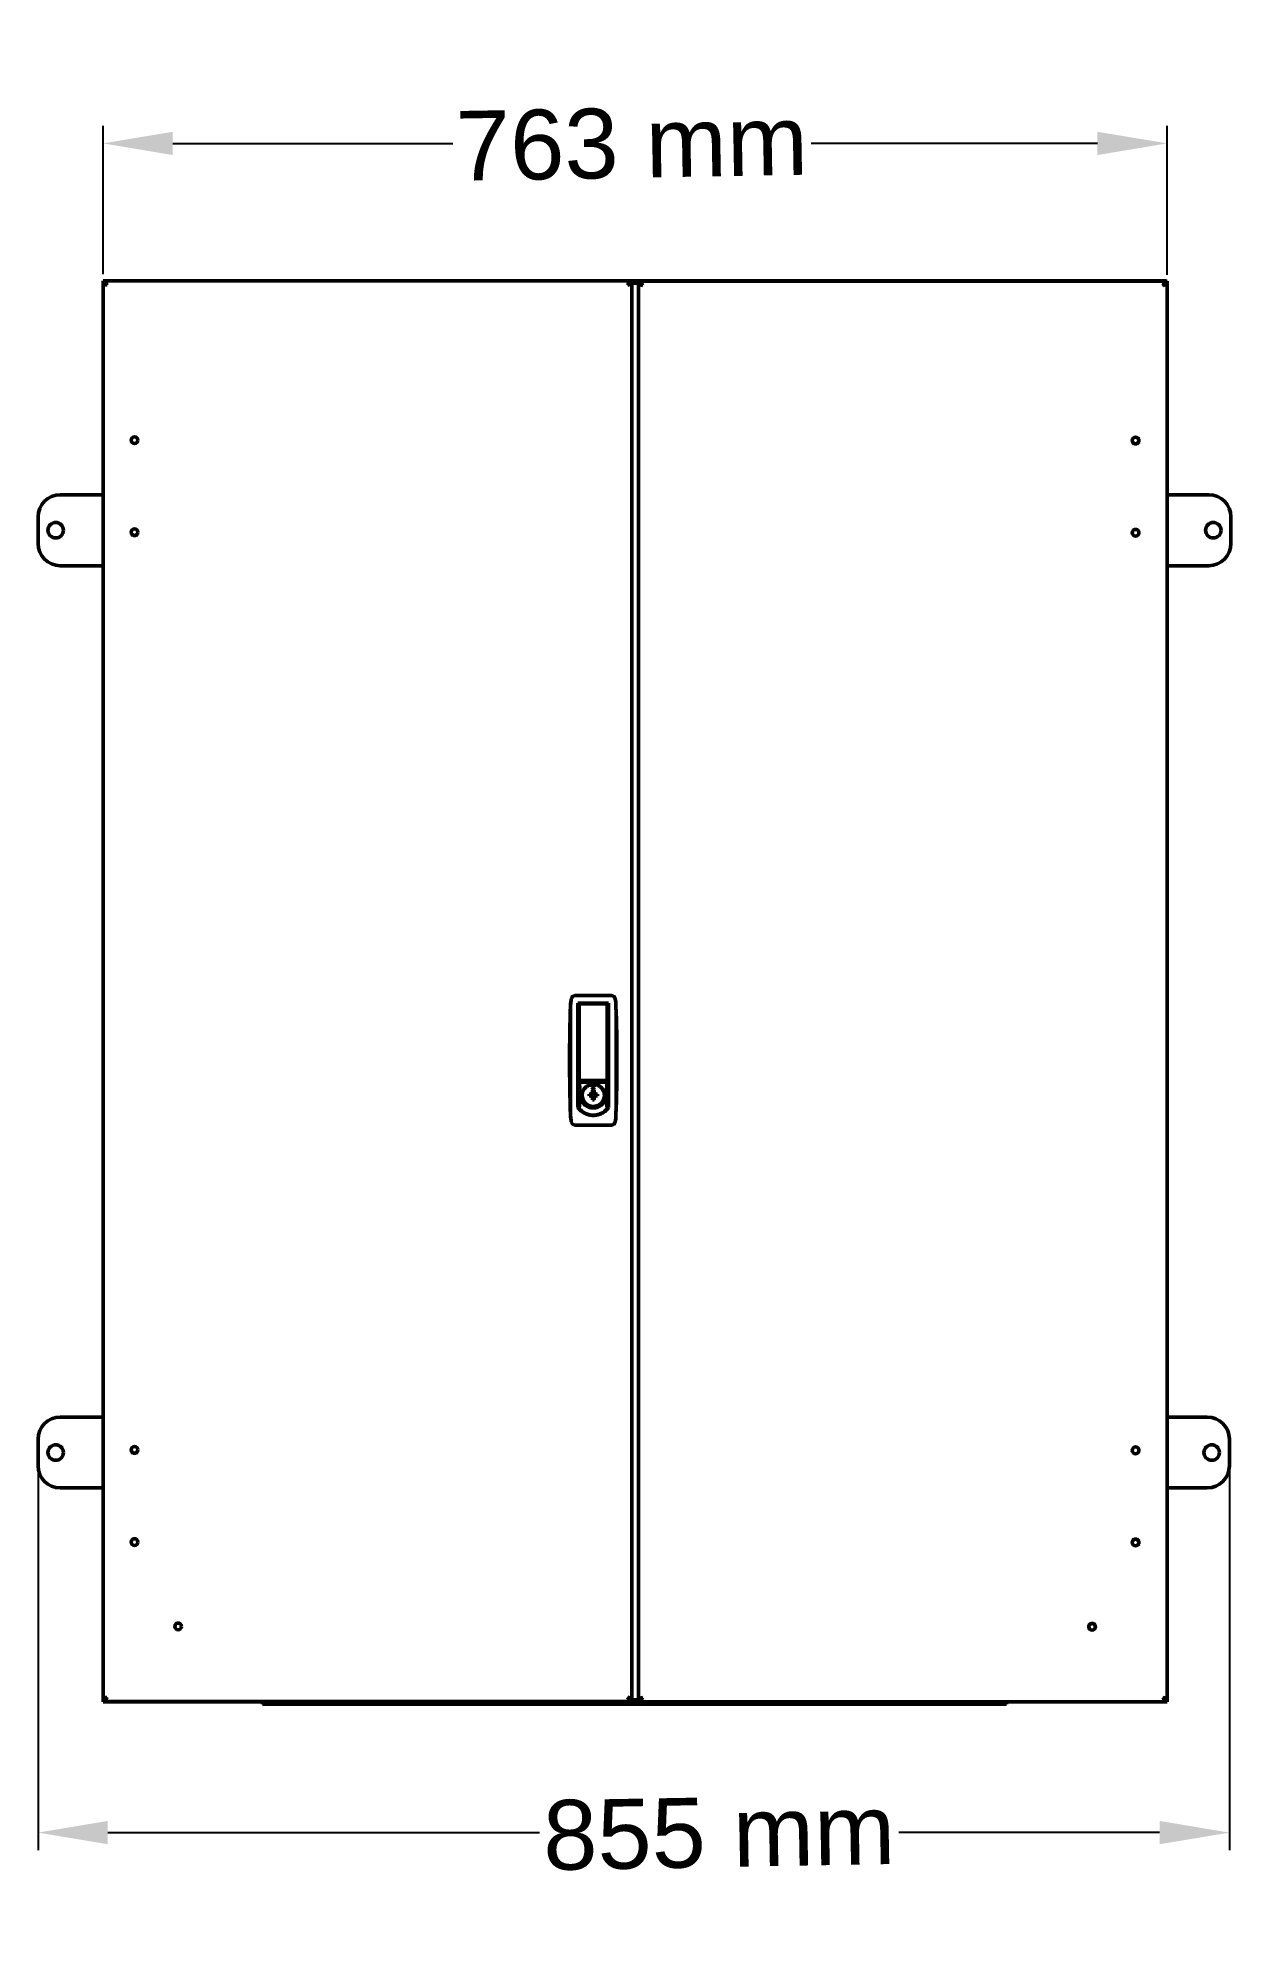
# Model space of a CAD drawing. Header units: millimetres. Extents: x 0 to 85, y -17 to 119.
import ezdxf

# ---------------------------------------------------------------- set-up
doc = ezdxf.new("R2010")
doc.units = ezdxf.units.MM
doc.layers.add('Visible (ANSI)', color=7, linetype='Continuous', lineweight=50)
doc.styles.get("Standard").update_dxf_attribs({"font": 'arial.ttf'})
doc.dimstyles.new('ISO-25', dxfattribs={"dimtxt": 2.5, "dimasz": 2.5, "dimexe": 1.25, "dimexo": 0.625, "dimtad": 1, "dimtxsty": 'Standard', "dimcen": -2.5, "dimadec": 0, "dimazin": 0, "dimtfac": 1, "dimtmove": 0, "dimatfit": 3, "dimfxl": 1, "dimarcsym": 0})

# ---------------------------------------------------------------- blocks, each defined once
blk = doc.blocks.new('*D12')
at = {"color": 0, "lineweight": -2}
for p, q in [((0, 17.24), (0, -10.62)), ((85.38, 17.24), (85.38, -10.62)), ((5, -9.37), (35.95, -9.37)), ((80.38, -9.37), (61.68, -9.37))]:
    blk.add_line(p, q, dxfattribs=at)
at = {"color": 0}
for points in [[(5, -8.53), (5, -10.2), (0, -9.37)], [(80.38, -10.2), (80.38, -8.53), (85.38, -9.37)]]:
    blk.add_solid(points, dxfattribs=at)
at = {"layer": 'Defpoints', "color": 0}
for p in [(0, 17.87), (85.38, 17.87), (0, -9.37)]:
    blk.add_point(p, dxfattribs=at)
at = {"color": 0, "insert": (48.81, -9.37), "char_height": 5, "attachment_point": 5, "rotation": 1}
blk.add_mtext('855 mm', dxfattribs=at)
blk = doc.blocks.new('*D13')
at = {"color": 0, "lineweight": -2}
for p, q in [((4.66, 102.31), (4.66, 112.94)), ((9.66, 111.69), (29.72, 111.69)), ((75.92, 111.69), (55.41, 111.69)), ((80.92, 102.28), (80.92, 112.94))]:
    blk.add_line(p, q, dxfattribs=at)
at = {"color": 0}
for points in [[(9.66, 112.52), (9.66, 110.85), (4.66, 111.69)], [(75.92, 110.85), (75.92, 112.52), (80.92, 111.69)]]:
    blk.add_solid(points, dxfattribs=at)
at = {"layer": 'Defpoints', "color": 0}
for p in [(80.92, 111.69), (4.66, 101.69), (80.92, 101.66)]:
    blk.add_point(p, dxfattribs=at)
at = {"color": 0, "insert": (42.56, 111.69), "char_height": 5, "attachment_point": 5, "rotation": 1}
blk.add_mtext('763 mm', dxfattribs=at)

msp = doc.modelspace()

# ---------------------------------------------------------------- linework, layer by layer
at = {"layer": 'Visible (ANSI)'}
for p, q in [((4.659, 101.69), (4.659, 101.842)), ((4.659, 101.842), (42.548, 101.842)), ((4.695, 101.687), (4.659, 101.687)), ((4.659, 0.185), (4.659, 101.687)), ((42.512, 101.687), (42.548, 101.687)), ((42.548, 101.69), (42.548, 101.842)), ((42.548, 101.842), (76.353, 101.842)), ((42.548, 101.687), (42.548, 0.185)), ((42.548, 101.66), (42.88, 101.66)), ((42.88, 101.66), (43.032, 101.66)), ((43.032, 101.662), (43.032, 101.815)), ((43.032, 101.815), (80.92, 101.815)), ((43.067, 101.66), (43.032, 101.66)), ((43.032, 101.66), (43.032, 0.157)), ((76.353, 101.842), (76.474, 101.842)), ((76.353, 101.815), (76.353, 101.842)), ((76.474, 101.842), (76.474, 101.815)), ((80.518, 101.842), (76.474, 101.842)), ((80.518, 101.842), (80.836, 101.842)), ((80.836, 101.815), (80.836, 101.842)), ((80.884, 101.66), (80.92, 101.66)), ((80.92, 101.815), (80.92, 101.815)), ((80.92, 101.662), (80.92, 101.815)), ((80.92, 101.662), (80.92, 101.815)), ((80.92, 101.662), (80.92, 101.662)), ((80.92, 101.66), (80.92, 101.66)), ((80.92, 101.66), (80.92, 0.157)), ((1.587, 86.504), (4.545, 86.504)), ((4.545, 86.504), (4.659, 86.504)), ((80.95, 86.504), (80.92, 86.504)), ((80.95, 86.504), (83.908, 86.504)), ((0, 83.013), (0, 84.917)), ((85.495, 84.917), (85.495, 83.013)), ((4.545, 81.426), (1.587, 81.426)), ((4.545, 81.426), (4.659, 81.426)), ((80.95, 81.426), (80.92, 81.426)), ((83.908, 81.426), (80.95, 81.426)), ((41.071, 50.625), (38.514, 50.625)), ((38.693, 42.59), (38.693, 50.076)), ((38.693, 50.076), (40.892, 50.076)), ((38.693, 49.776), (38.793, 49.776)), ((38.693, 49.276), (38.793, 49.276)), ((38.793, 49.976), (38.793, 49.458)), ((38.793, 45.977), (38.793, 49.458)), ((38.843, 50.026), (40.742, 50.026)), ((38.993, 50.031), (39, 50.076)), ((38.993, 50.031), (38.993, 50.026)), ((40.585, 50.076), (40.592, 50.031)), ((40.592, 50.026), (40.592, 50.031)), ((40.792, 49.458), (40.792, 49.976)), ((40.892, 49.776), (40.792, 49.776)), ((40.792, 49.458), (40.792, 45.977)), ((40.892, 49.276), (40.792, 49.276)), ((40.892, 42.59), (40.892, 50.076)), ((38.793, 47.526), (38.693, 47.526)), ((38.793, 46.527), (38.693, 46.527)), ((40.892, 47.526), (40.792, 47.526)), ((40.792, 46.527), (40.892, 46.527)), ((38.793, 44.577), (38.793, 45.977)), ((40.792, 45.977), (40.792, 44.577)), ((38.793, 44.777), (38.693, 44.777)), ((38.793, 44.177), (38.693, 44.177)), ((38.693, 43.977), (38.793, 43.977)), ((38.793, 44.417), (38.793, 44.577)), ((40.792, 44.417), (38.793, 44.417)), ((38.798, 44.356), (38.793, 44.417)), ((38.793, 44.417), (38.793, 44.341)), ((38.793, 44.341), (38.793, 44.218)), ((38.793, 44.218), (38.793, 44.095)), ((38.793, 44.095), (38.793, 43.972)), ((38.793, 43.972), (38.793, 43.727)), ((38.793, 43.727), (38.793, 43.481)), ((38.804, 44.296), (38.798, 44.356)), ((38.81, 44.236), (38.804, 44.296)), ((38.815, 44.176), (38.81, 44.236)), ((38.826, 44.056), (38.815, 44.176)), ((38.838, 43.935), (38.826, 44.056)), ((38.849, 43.815), (38.838, 43.935)), ((38.843, 44.527), (40.742, 44.527)), ((38.86, 43.695), (38.849, 43.815)), ((38.871, 43.574), (38.86, 43.695)), ((38.883, 43.454), (38.871, 43.574)), ((39.173, 44.527), (39.173, 44.463)), ((39.173, 44.463), (40.412, 44.463)), ((39.213, 44.463), (39.213, 44.527)), ((39.71, 43.619), (39.603, 43.557)), ((39.732, 43.738), (39.71, 43.619)), ((39.742, 43.481), (39.71, 43.619)), ((39.736, 43.846), (39.732, 43.738)), ((39.767, 43.618), (39.732, 43.738)), ((39.849, 43.846), (39.736, 43.846)), ((39.77, 43.695), (39.736, 43.846)), ((39.767, 43.618), (39.742, 43.481)), ((39.77, 43.695), (39.767, 43.618)), ((39.815, 43.695), (39.77, 43.695)), ((39.815, 43.695), (39.849, 43.846)), ((39.818, 43.618), (39.815, 43.695)), ((39.818, 43.618), (39.853, 43.738)), ((39.843, 43.481), (39.818, 43.618)), ((39.843, 43.481), (39.875, 43.619)), ((39.853, 43.738), (39.849, 43.846)), ((39.875, 43.619), (39.853, 43.738)), ((39.982, 43.557), (39.875, 43.619)), ((40.372, 44.527), (40.372, 44.463)), ((40.412, 44.463), (40.412, 44.527)), ((40.702, 43.454), (40.713, 43.574)), ((40.713, 43.574), (40.725, 43.695)), ((40.725, 43.695), (40.736, 43.815)), ((40.736, 43.815), (40.747, 43.935)), ((40.747, 43.935), (40.758, 44.056)), ((40.758, 44.056), (40.77, 44.176)), ((40.77, 44.176), (40.775, 44.236)), ((40.775, 44.236), (40.781, 44.296)), ((40.781, 44.296), (40.786, 44.356)), ((40.786, 44.356), (40.792, 44.417)), ((40.792, 44.777), (40.892, 44.777)), ((40.792, 44.577), (40.792, 44.417)), ((40.792, 44.417), (40.792, 44.341)), ((40.792, 44.341), (40.792, 44.218)), ((40.792, 44.218), (40.792, 44.095)), ((40.892, 44.177), (40.792, 44.177)), ((40.792, 44.095), (40.792, 43.972)), ((40.792, 43.977), (40.892, 43.977)), ((40.792, 43.972), (40.792, 43.727)), ((40.792, 43.727), (40.792, 43.481)), ((38.693, 43.078), (38.793, 43.078)), ((38.693, 43.001), (38.793, 43.001)), ((38.793, 43.481), (38.793, 43.235)), ((38.883, 43.454), (38.793, 42.498)), ((38.793, 43.235), (38.793, 42.989)), ((38.793, 42.989), (38.793, 42.744)), ((38.793, 42.744), (38.793, 42.498)), ((38.793, 42.498), (38.793, 42.472)), ((38.995, 43.454), (38.995, 43.477)), ((39.075, 43.078), (39.095, 43.078)), ((39.123, 43.001), (39.145, 43.001)), ((39.158, 42.985), (39.158, 42.964)), ((39.492, 43.557), (39.492, 43.434)), ((39.603, 43.557), (39.492, 43.557)), ((39.521, 43.434), (39.492, 43.557)), ((39.492, 43.434), (39.603, 43.434)), ((39.611, 43.429), (39.603, 43.557)), ((39.603, 43.434), (39.71, 43.372)), ((39.742, 43.481), (39.631, 43.417)), ((39.71, 43.372), (39.732, 43.252)), ((39.742, 43.277), (39.71, 43.372)), ((39.732, 43.252), (39.736, 43.145)), ((39.766, 43.145), (39.732, 43.252)), ((39.736, 43.145), (39.849, 43.145)), ((39.742, 43.277), (39.766, 43.145)), ((39.819, 43.145), (39.843, 43.277)), ((39.819, 43.145), (39.853, 43.252)), ((39.954, 43.417), (39.843, 43.481)), ((39.843, 43.277), (39.875, 43.372)), ((39.849, 43.145), (39.853, 43.252)), ((39.853, 43.252), (39.875, 43.372)), ((39.875, 43.372), (39.982, 43.434)), ((39.974, 43.429), (39.982, 43.557)), ((40.093, 43.557), (39.982, 43.557)), ((39.982, 43.434), (40.093, 43.434)), ((40.063, 43.434), (40.093, 43.557)), ((40.093, 43.434), (40.093, 43.557)), ((40.427, 42.985), (40.427, 42.964)), ((40.44, 43.001), (40.461, 43.001)), ((40.49, 43.078), (40.51, 43.078)), ((40.59, 43.454), (40.59, 43.477)), ((40.702, 43.454), (40.792, 42.498)), ((40.792, 43.481), (40.792, 43.235)), ((40.792, 43.235), (40.792, 42.989)), ((40.792, 43.078), (40.892, 43.078)), ((40.792, 43.001), (40.892, 43.001)), ((40.792, 42.989), (40.792, 42.744)), ((40.792, 42.744), (40.792, 42.498)), ((40.792, 42.498), (40.792, 42.472)), ((38.514, 41.328), (41.071, 41.328)), ((39.792, 42.05), (39.569, 42.05)), ((40.016, 42.05), (39.792, 42.05)), ((1.587, 20.408), (4.545, 20.408)), ((4.545, 20.408), (4.659, 20.408)), ((80.92, 20.408), (83.794, 20.408)), ((0, 16.916), (0, 18.821)), ((85.381, 18.821), (85.381, 16.916)), ((4.545, 15.329), (1.587, 15.329)), ((4.545, 15.329), (4.659, 15.329)), ((83.794, 15.329), (80.92, 15.329)), ((75.759, 5.473), (75.759, 5.299)), ((4.695, 0.185), (4.659, 0.185)), ((4.659, 0.182), (4.659, 0.03)), ((42.548, 0.03), (4.659, 0.03)), ((4.659, 0.03), (4.659, 0)), ((4.977, 0), (4.659, 0)), ((4.977, 0), (8.99, 0)), ((8.99, 0), (8.99, 0.03)), ((9.142, 0), (8.99, 0)), ((9.142, 0.03), (9.142, 0)), ((76.353, 0), (9.142, 0)), ((42.512, 0.185), (42.548, 0.185)), ((42.548, 0.182), (42.548, 0.03)), ((42.548, 0.157), (42.88, 0.157)), ((42.88, 0.157), (43.032, 0.157)), ((43.067, 0.157), (43.032, 0.157)), ((43.032, 0.155), (43.032, 0.002)), ((80.92, 0.002), (43.032, 0.002)), ((76.353, 0), (76.353, 0.002)), ((76.505, 0), (76.353, 0)), ((76.505, 0.002), (76.505, 0)), ((76.505, 0), (80.518, 0)), ((80.836, 0), (80.518, 0)), ((80.836, 0), (80.836, 0.002)), ((80.884, 0.157), (80.92, 0.157)), ((80.92, 0.157), (80.92, 0.157)), ((80.92, 0.155), (80.92, 0.155)), ((80.92, 0.155), (80.92, 0.002)), ((80.92, 0.155), (80.92, 0.002)), ((80.92, 0.002), (80.92, 0.002)), ((16.086, 0), (16.086, -0.152)), ((16.721, -0.152), (16.086, -0.152)), ((68.774, -0.152), (16.721, -0.152)), ((69.409, -0.152), (68.774, -0.152)), ((69.409, -0.152), (69.409, 0))]:
    msp.add_line(p, q, dxfattribs=at)
for centre, radius in [((6.919, 90.416), 0.24), ((78.66, 90.388), 0.24), ((1.27, 83.965), 0.555), ((84.226, 83.965), 0.555), ((6.919, 83.818), 0.24), ((78.66, 83.79), 0.24), ((1.27, 17.868), 0.555), ((6.919, 18.054), 0.24), ((78.66, 18.027), 0.24), ((84.111, 17.868), 0.555), ((6.919, 11.456), 0.24), ((78.66, 11.429), 0.24), ((10.043, 5.413), 0.239), ((75.537, 5.386), 0.239)]:
    msp.add_circle(centre, radius, dxfattribs=at)
for centre, radius, start, end in [((78.66, 90.388), 0.24, 90.0045, 269.9955), ((1.587, 84.917), 1.587, 90, 180), ((83.908, 84.917), 1.587, 0, 90), ((78.66, 83.79), 0.24, 90.0045, 269.9955), ((1.587, 83.013), 1.587, 180, 270), ((83.908, 83.013), 1.587, 270, 0), ((38.843, 49.976), 0.05, 90, 180), ((40.742, 49.976), 0.05, 0, 90), ((40.058, 47.826), 0.952, 28.78944, 39.51945), ((1.587, 18.821), 1.587, 90, 180), ((83.794, 18.821), 1.587, 0, 90), ((78.66, 18.027), 0.24, 90.0045, 269.9955), ((1.587, 16.916), 1.587, 180, 270), ((83.794, 16.916), 1.587, 270, 0), ((78.66, 11.429), 0.24, 90.0045, 269.9955), ((75.537, 5.386), 0.239, 90.00452, 269.99548)]:
    msp.add_arc(centre, radius, start, end, dxfattribs=at)
for centre, major_axis, start_param, end_param in [((39.792, 43.454), (-0.815, 0), 5.4994331, 7.8539816), ((39.792, 44.04), (-0.1, 0), 3.1415927, 6.2831853), ((39.792, 44.04), (0.1, 0), 3.1415927, 6.2831853), ((39.792, 43.454), (0.815, 0), 4.712389, 7.0669375), ((39.792, 43.454), (-0.797, 0), 0, 1.5707963), ((39.792, 43.028), (-0.815, 0), 5.9698299, 6.0111114), ((39.792, 42.964), (-0.635, 0), 0, 0.0109605), ((39.792, 43.454), (0.797, 0), 4.712389, 6.2831853), ((39.792, 42.964), (0.635, 0), 6.2722249, 6.2831853), ((39.792, 43.028), (0.815, 0), 0.2720739, 0.3133554)]:
    msp.add_ellipse(centre, major_axis=major_axis, ratio=0.9733725, start_param=start_param, end_param=end_param, dxfattribs=at)
for points, knots in [([(4.964, 101.537), (4.898, 101.641), (4.832, 101.743), (4.766, 101.797), (4.73, 101.826), (4.695, 101.842), (4.659, 101.842)], [0, 0, 0, 0, 1.0222572, 1.0222572, 1.0222572, 1.5707963, 1.5707963, 1.5707963, 1.5707963]), ([(4.964, 101.537), (4.886, 101.599), (4.807, 101.659), (4.728, 101.68), (4.705, 101.686), (4.682, 101.69), (4.659, 101.69)], [0, 0, 0, 0, 1.2156755, 1.2156755, 1.2156755, 1.5707963, 1.5707963, 1.5707963, 1.5707963]), ([(4.659, 101.687), (4.659, 101.655), (4.717, 101.622), (4.805, 101.59), (4.853, 101.572), (4.908, 101.555), (4.964, 101.537)], [0, 0, 0, 0, 1.0222572, 1.0222572, 1.0222572, 1.5707963, 1.5707963, 1.5707963, 1.5707963]), ([(42.548, 101.842), (42.482, 101.842), (42.415, 101.785), (42.349, 101.696), (42.314, 101.649), (42.278, 101.593), (42.243, 101.537)], [0, 0, 0, 0, 1.0222572, 1.0222572, 1.0222572, 1.5707963, 1.5707963, 1.5707963, 1.5707963]), ([(42.243, 101.537), (42.322, 101.599), (42.4, 101.659), (42.479, 101.68), (42.502, 101.686), (42.525, 101.69), (42.548, 101.69)], [0, 0, 0, 0, 1.2156755, 1.2156755, 1.2156755, 1.5707963, 1.5707963, 1.5707963, 1.5707963]), ([(42.243, 101.537), (42.347, 101.57), (42.449, 101.602), (42.503, 101.635), (42.532, 101.652), (42.548, 101.67), (42.548, 101.687)], [0, 0, 0, 0, 1.0222572, 1.0222572, 1.0222572, 1.5707963, 1.5707963, 1.5707963, 1.5707963]), ([(43.336, 101.51), (43.27, 101.614), (43.204, 101.716), (43.138, 101.77), (43.102, 101.799), (43.067, 101.815), (43.032, 101.815)], [0, 0, 0, 0, 1.0222572, 1.0222572, 1.0222572, 1.5707963, 1.5707963, 1.5707963, 1.5707963]), ([(43.336, 101.51), (43.258, 101.572), (43.179, 101.631), (43.1, 101.653), (43.077, 101.659), (43.055, 101.662), (43.032, 101.662)], [0.0003885, 0.0003885, 0.0003885, 0.0003885, 1.2156755, 1.2156755, 1.2156755, 1.5707963, 1.5707963, 1.5707963, 1.5707963]), ([(43.032, 101.66), (43.032, 101.627), (43.089, 101.595), (43.177, 101.562), (43.225, 101.545), (43.28, 101.527), (43.336, 101.51)], [0, 0, 0, 0, 1.0222572, 1.0222572, 1.0222572, 1.5707963, 1.5707963, 1.5707963, 1.5707963]), ([(80.92, 101.815), (80.854, 101.815), (80.787, 101.757), (80.721, 101.669), (80.686, 101.621), (80.65, 101.566), (80.615, 101.51)], [0, 0, 0, 0, 1.0222572, 1.0222572, 1.0222572, 1.5707963, 1.5707963, 1.5707963, 1.5707963]), ([(80.615, 101.51), (80.694, 101.572), (80.772, 101.631), (80.851, 101.653), (80.874, 101.659), (80.897, 101.662), (80.92, 101.662)], [0.0001287, 0.0001287, 0.0001287, 0.0001287, 1.2156755, 1.2156755, 1.2156755, 1.5707963, 1.5707963, 1.5707963, 1.5707963]), ([(80.615, 101.51), (80.719, 101.542), (80.821, 101.575), (80.875, 101.607), (80.904, 101.625), (80.92, 101.642), (80.92, 101.66)], [0, 0, 0, 0, 1.0222572, 1.0222572, 1.0222572, 1.5707963, 1.5707963, 1.5707963, 1.5707963]), ([(38.514, 50.625), (38.479, 50.625), (38.446, 50.619), (38.38, 50.596), (38.35, 50.579), (38.31, 50.546), (38.298, 50.534), (38.276, 50.508), (38.266, 50.494), (38.239, 50.449), (38.227, 50.418), (38.22, 50.384)], [0, 0, 0, 0, 0.0010286499, 0.0010286499, 0.0020572997, 0.0020572997, 0.0025716246, 0.0025716246, 0.0030859496, 0.0030859496, 0.0041145994, 0.0041145994, 0.0041145994, 0.0041145994]), ([(41.365, 50.384), (41.358, 50.418), (41.346, 50.45), (41.31, 50.509), (41.288, 50.535), (41.234, 50.579), (41.204, 50.596), (41.139, 50.619), (41.105, 50.625), (41.071, 50.625)], [0, 0, 0, 0, 0.0010285435, 0.0010285435, 0.002057087, 0.002057087, 0.0030856305, 0.0030856305, 0.004114174, 0.004114174, 0.004114174, 0.004114174]), ([(38.169, 49.96), (38.161, 49.628), (38.157, 49.297), (38.152, 48.633), (38.152, 48.301), (38.153, 47.637), (38.154, 47.305), (38.156, 46.641), (38.157, 45.977), (38.156, 45.313), (38.154, 44.648), (38.153, 44.316), (38.152, 43.652), (38.152, 43.32), (38.157, 42.657), (38.161, 42.326), (38.169, 41.994)], [0, 0, 0, 0, 0.009968477, 0.009968477, 0.019936954, 0.019936954, 0.02990543, 0.02990543, 0.039873907, 0.049842384, 0.049842384, 0.059810861, 0.059810861, 0.069779337, 0.069779337, 0.079747814, 0.079747814, 0.079747814, 0.079747814]), ([(41.416, 41.994), (41.424, 42.326), (41.428, 42.657), (41.432, 43.321), (41.432, 43.653), (41.432, 44.316), (41.431, 44.649), (41.429, 45.313), (41.428, 45.977), (41.429, 46.641), (41.431, 47.305), (41.432, 47.638), (41.432, 48.301), (41.432, 48.633), (41.428, 49.297), (41.424, 49.628), (41.416, 49.96)], [0, 0, 0, 0, 0.009968477, 0.009968477, 0.019936954, 0.019936954, 0.02990543, 0.02990543, 0.039873907, 0.049842384, 0.049842384, 0.059810861, 0.059810861, 0.069779337, 0.069779337, 0.079747814, 0.079747814, 0.079747814, 0.079747814]), ([(41.421, 49.906), (41.468, 48.597), (41.492, 47.287), (41.492, 44.667), (41.468, 43.357), (41.421, 42.048)], [0, 0, 0, 0, 0.039312206, 0.039312206, 0.078624411, 0.078624411, 0.078624411, 0.078624411]), ([(38.843, 44.527), (38.835, 44.527), (38.827, 44.529), (38.814, 44.536), (38.809, 44.54), (38.796, 44.555), (38.793, 44.566), (38.793, 44.577)], [0, 0, 0, 0, 0.00023609437, 0.00023609437, 0.00047218875, 0.00047218875, 0.0009443775, 0.0009443775, 0.0009443775, 0.0009443775]), ([(38.995, 43.477), (38.995, 43.559), (39.008, 43.641), (39.06, 43.796), (39.099, 43.869), (39.197, 44.001), (39.257, 44.059), (39.392, 44.155), (39.467, 44.192), (39.626, 44.242), (39.709, 44.255), (39.792, 44.255)], [6.2831853, 6.2831853, 6.2831853, 6.2831853, 6.5973446, 6.5973446, 6.9115038, 6.9115038, 7.2256631, 7.2256631, 7.5398224, 7.5398224, 7.8539816, 7.8539816, 7.8539816, 7.8539816]), ([(39.792, 44.255), (39.876, 44.255), (39.959, 44.242), (40.117, 44.192), (40.193, 44.155), (40.328, 44.059), (40.388, 44.001), (40.486, 43.869), (40.525, 43.796), (40.576, 43.641), (40.59, 43.559), (40.59, 43.477)], [1.5707963, 1.5707963, 1.5707963, 1.5707963, 1.8849556, 1.8849556, 2.1991149, 2.1991149, 2.5132741, 2.5132741, 2.8274334, 2.8274334, 3.1415927, 3.1415927, 3.1415927, 3.1415927]), ([(40.792, 44.577), (40.792, 44.566), (40.788, 44.555), (40.776, 44.54), (40.771, 44.536), (40.758, 44.529), (40.75, 44.527), (40.742, 44.527)], [-0.00000447276, -0.00000447276, -0.00000447276, -0.00000447276, 0.00046559782, 0.00046559782, 0.00070063311, 0.00070063311, 0.0009356684, 0.0009356684, 0.0009356684, 0.0009356684]), ([(39.792, 42.031), (39.685, 42.031), (39.58, 42.044), (39.425, 42.082), (39.373, 42.097), (39.273, 42.135), (39.224, 42.156), (39.13, 42.205), (39.084, 42.232), (38.996, 42.291), (38.953, 42.324), (38.831, 42.427), (38.757, 42.505), (38.693, 42.59)], [0, 0, 0, 0, 0.003182148, 0.003182148, 0.004773222, 0.004773222, 0.006364296, 0.006364296, 0.007955369, 0.007955369, 0.009546443, 0.009546443, 0.012728591, 0.012728591, 0.012728591, 0.012728591]), ([(40.892, 42.59), (40.827, 42.505), (40.755, 42.428), (40.633, 42.325), (40.591, 42.292), (40.502, 42.233), (40.456, 42.205), (40.314, 42.132), (40.215, 42.095), (40.059, 42.057), (40.006, 42.047), (39.9, 42.034), (39.846, 42.031), (39.792, 42.031)], [0, 0, 0, 0, 0.003181208, 0.003181208, 0.004771812, 0.004771812, 0.006362417, 0.006362417, 0.009543625, 0.009543625, 0.011134229, 0.011134229, 0.012724833, 0.012724833, 0.012724833, 0.012724833]), ([(38.22, 41.57), (38.227, 41.536), (38.239, 41.504), (38.275, 41.445), (38.297, 41.418), (38.35, 41.374), (38.381, 41.358), (38.446, 41.334), (38.479, 41.328), (38.514, 41.328)], [0, 0, 0, 0, 0.0010285436, 0.0010285436, 0.0020570872, 0.0020570872, 0.0030856307, 0.0030856307, 0.0041141743, 0.0041141743, 0.0041141743, 0.0041141743]), ([(41.071, 41.328), (41.105, 41.328), (41.139, 41.334), (41.205, 41.358), (41.235, 41.375), (41.275, 41.408), (41.287, 41.42), (41.309, 41.446), (41.319, 41.46), (41.346, 41.504), (41.358, 41.536), (41.365, 41.57)], [0, 0, 0, 0, 0.0010286498, 0.0010286498, 0.0020572996, 0.0020572996, 0.0025716244, 0.0025716244, 0.0030859493, 0.0030859493, 0.0041145991, 0.0041145991, 0.0041145991, 0.0041145991]), ([(4.964, 0.335), (4.86, 0.302), (4.758, 0.27), (4.704, 0.237), (4.675, 0.22), (4.659, 0.202), (4.659, 0.185)], [0, 0, 0, 0, 1.0222572, 1.0222572, 1.0222572, 1.5707963, 1.5707963, 1.5707963, 1.5707963]), ([(4.659, 0.03), (4.726, 0.03), (4.792, 0.087), (4.858, 0.176), (4.893, 0.223), (4.929, 0.279), (4.964, 0.335)], [0, 0, 0, 0, 1.0222572, 1.0222572, 1.0222572, 1.5707963, 1.5707963, 1.5707963, 1.5707963]), ([(4.964, 0.335), (4.886, 0.273), (4.807, 0.213), (4.728, 0.192), (4.705, 0.186), (4.682, 0.182), (4.659, 0.182)], [0, 0, 0, 0, 1.2156755, 1.2156755, 1.2156755, 1.5707963, 1.5707963, 1.5707963, 1.5707963]), ([(42.243, 0.335), (42.309, 0.231), (42.375, 0.129), (42.441, 0.075), (42.477, 0.046), (42.512, 0.03), (42.548, 0.03)], [0, 0, 0, 0, 1.0222572, 1.0222572, 1.0222572, 1.5707963, 1.5707963, 1.5707963, 1.5707963]), ([(42.243, 0.335), (42.322, 0.273), (42.4, 0.213), (42.479, 0.192), (42.502, 0.186), (42.525, 0.182), (42.548, 0.182)], [0, 0, 0, 0, 1.2156755, 1.2156755, 1.2156755, 1.5707963, 1.5707963, 1.5707963, 1.5707963]), ([(42.548, 0.185), (42.548, 0.217), (42.49, 0.25), (42.402, 0.282), (42.354, 0.3), (42.299, 0.317), (42.243, 0.335)], [0, 0, 0, 0, 1.0222572, 1.0222572, 1.0222572, 1.5707963, 1.5707963, 1.5707963, 1.5707963]), ([(43.336, 0.307), (43.232, 0.275), (43.13, 0.242), (43.076, 0.21), (43.047, 0.192), (43.032, 0.175), (43.032, 0.157)], [0, 0, 0, 0, 1.0222572, 1.0222572, 1.0222572, 1.5707963, 1.5707963, 1.5707963, 1.5707963]), ([(43.032, 0.002), (43.098, 0.002), (43.164, 0.06), (43.23, 0.148), (43.265, 0.196), (43.301, 0.251), (43.336, 0.307)], [0, 0, 0, 0, 1.0222572, 1.0222572, 1.0222572, 1.5707963, 1.5707963, 1.5707963, 1.5707963]), ([(43.336, 0.307), (43.258, 0.245), (43.179, 0.186), (43.1, 0.164), (43.077, 0.158), (43.055, 0.155), (43.032, 0.155)], [0.0003885, 0.0003885, 0.0003885, 0.0003885, 1.2156755, 1.2156755, 1.2156755, 1.5707963, 1.5707963, 1.5707963, 1.5707963]), ([(80.615, 0.307), (80.681, 0.203), (80.747, 0.101), (80.813, 0.047), (80.849, 0.018), (80.884, 0.002), (80.92, 0.002)], [0, 0, 0, 0, 1.0222572, 1.0222572, 1.0222572, 1.5707963, 1.5707963, 1.5707963, 1.5707963]), ([(80.615, 0.307), (80.694, 0.245), (80.772, 0.186), (80.851, 0.164), (80.874, 0.158), (80.897, 0.155), (80.92, 0.155)], [0.0001287, 0.0001287, 0.0001287, 0.0001287, 1.2156755, 1.2156755, 1.2156755, 1.5707963, 1.5707963, 1.5707963, 1.5707963]), ([(80.92, 0.157), (80.92, 0.19), (80.862, 0.222), (80.774, 0.255), (80.726, 0.272), (80.671, 0.29), (80.615, 0.307)], [0, 0, 0, 0, 1.0222572, 1.0222572, 1.0222572, 1.5707963, 1.5707963, 1.5707963, 1.5707963])]:
    msp.add_open_spline(points, degree=3, knots=knots, dxfattribs=at)
for points in [[(4.964, 101.537), (4.916, 101.568), (4.868, 101.598), (4.84, 101.629)], [(4.924, 101.563), (4.926, 101.563), (4.928, 101.564), (4.93, 101.564)], [(42.243, 101.537), (42.291, 101.568), (42.339, 101.598), (42.367, 101.629)], [(43.336, 101.51), (43.288, 101.54), (43.24, 101.571), (43.212, 101.601)], [(80.615, 101.51), (80.664, 101.54), (80.711, 101.571), (80.739, 101.601)], [(80.638, 101.524), (80.637, 101.525), (80.636, 101.525), (80.635, 101.526)], [(38.22, 50.384), (38.189, 50.226), (38.17, 50.066), (38.164, 49.906)], [(38.22, 50.384), (38.192, 50.244), (38.175, 50.102), (38.169, 49.96)], [(41.416, 49.96), (41.41, 50.102), (41.393, 50.244), (41.365, 50.384)], [(41.365, 50.384), (41.396, 50.226), (41.415, 50.066), (41.421, 49.906)], [(38.164, 49.906), (38.117, 48.597), (38.093, 47.287), (38.093, 45.977)], [(38.093, 45.977), (38.093, 44.667), (38.117, 43.357), (38.164, 42.048)], [(38.793, 42.498), (38.823, 42.463), (38.856, 42.431), (38.89, 42.4)], [(38.898, 43.293), (38.888, 43.346), (38.883, 43.4), (38.883, 43.454)], [(38.999, 42.31), (38.961, 42.338), (38.925, 42.368), (38.89, 42.4)], [(38.898, 43.293), (38.909, 43.237), (38.925, 43.181), (38.947, 43.128)], [(38.947, 43.128), (38.969, 43.073), (38.997, 43.02), (39.031, 42.97)], [(39.118, 42.232), (39.077, 42.256), (39.037, 42.282), (38.999, 42.31)], [(39.031, 42.97), (39.065, 42.919), (39.105, 42.871), (39.149, 42.828)], [(39.245, 42.167), (39.201, 42.187), (39.159, 42.208), (39.118, 42.232)], [(39.149, 42.828), (39.193, 42.785), (39.242, 42.746), (39.295, 42.713)], [(39.295, 42.713), (39.346, 42.68), (39.401, 42.653), (39.458, 42.631)], [(39.458, 42.631), (39.512, 42.61), (39.569, 42.594), (39.627, 42.583)], [(39.792, 42.569), (39.737, 42.569), (39.681, 42.574), (39.627, 42.583)], [(39.792, 42.569), (39.848, 42.569), (39.903, 42.574), (39.958, 42.583)], [(39.958, 42.583), (40.016, 42.594), (40.073, 42.61), (40.127, 42.631)], [(40.127, 42.631), (40.184, 42.653), (40.239, 42.68), (40.29, 42.713)], [(40.29, 42.713), (40.343, 42.746), (40.391, 42.785), (40.436, 42.828)], [(40.34, 42.167), (40.384, 42.187), (40.426, 42.208), (40.467, 42.232)], [(40.436, 42.828), (40.48, 42.871), (40.52, 42.919), (40.554, 42.97)], [(40.467, 42.232), (40.508, 42.256), (40.548, 42.282), (40.586, 42.31)], [(40.554, 42.97), (40.587, 43.02), (40.616, 43.073), (40.638, 43.128)], [(40.586, 42.31), (40.624, 42.338), (40.66, 42.368), (40.695, 42.4)], [(40.638, 43.128), (40.66, 43.181), (40.676, 43.237), (40.687, 43.293)], [(40.687, 43.293), (40.697, 43.346), (40.702, 43.4), (40.702, 43.454)], [(40.792, 42.498), (40.761, 42.463), (40.729, 42.431), (40.695, 42.4)], [(38.164, 42.048), (38.17, 41.888), (38.189, 41.728), (38.22, 41.57)], [(38.169, 41.994), (38.175, 41.852), (38.192, 41.71), (38.22, 41.57)], [(39.378, 42.116), (39.333, 42.13), (39.288, 42.148), (39.245, 42.167)], [(39.515, 42.079), (39.469, 42.089), (39.423, 42.101), (39.378, 42.116)], [(39.654, 42.057), (39.608, 42.062), (39.561, 42.069), (39.515, 42.079)], [(39.654, 42.057), (39.7, 42.052), (39.746, 42.05), (39.792, 42.05)], [(39.93, 42.057), (39.885, 42.052), (39.839, 42.05), (39.792, 42.05)], [(39.93, 42.057), (39.977, 42.062), (40.024, 42.069), (40.069, 42.079)], [(40.069, 42.079), (40.116, 42.089), (40.162, 42.101), (40.207, 42.116)], [(40.207, 42.116), (40.252, 42.13), (40.297, 42.148), (40.34, 42.167)], [(41.421, 42.048), (41.415, 41.888), (41.396, 41.728), (41.365, 41.57)], [(41.365, 41.57), (41.393, 41.71), (41.41, 41.852), (41.416, 41.994)], [(4.964, 0.335), (4.916, 0.304), (4.868, 0.274), (4.84, 0.243)], [(4.925, 0.31), (4.927, 0.309), (4.929, 0.309), (4.931, 0.308)], [(42.243, 0.335), (42.291, 0.304), (42.339, 0.274), (42.367, 0.243)], [(43.336, 0.307), (43.288, 0.277), (43.24, 0.246), (43.212, 0.216)], [(80.615, 0.307), (80.664, 0.277), (80.711, 0.246), (80.739, 0.216)], [(80.727, 0.224), (80.728, 0.225), (80.728, 0.226), (80.729, 0.227)]]:
    msp.add_open_spline(points, degree=3, dxfattribs=at)

# ---------------------------------------------------------------- dimensions: what is measured, and where the dimension line sits
dim = msp.add_linear_dim(base=(80.92, 111.687), p1=(4.659, 101.687), p2=(80.92, 101.66), angle=180, text='763 mm', dimstyle='ISO-25', override={"dimtxt": 5, "dimasz": 5})
dim.commit()
dim.dimension.update_dxf_attribs({"geometry": '*D13', "text_midpoint": (42.561, 111.687), "dimtype": 160, "text_rotation": 1})
dim = msp.add_linear_dim(base=(0, -9.367), p1=(85.381, 17.868), p2=(0, 17.868), text='855 mm', dimstyle='ISO-25', override={"dimtxt": 5, "dimasz": 5})
dim.commit()
dim.dimension.update_dxf_attribs({"geometry": '*D12', "text_midpoint": (48.812, -9.367), "dimtype": 160, "text_rotation": 1})

doc.saveas('drawing.dxf')
